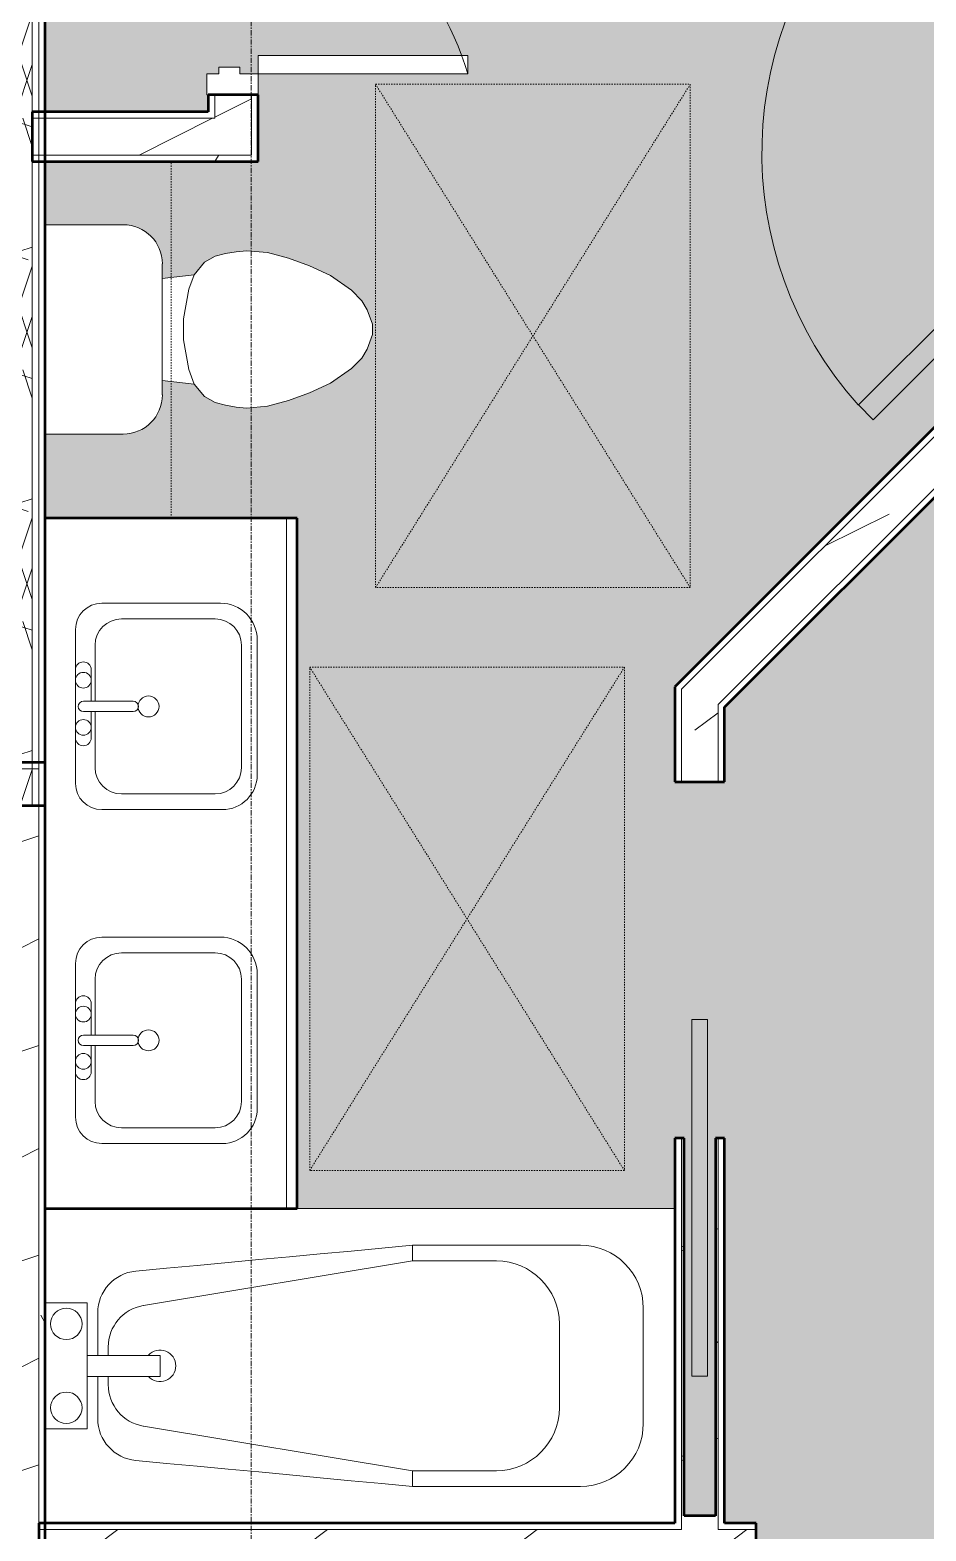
# Model space of a CAD drawing. Header units: inches. Extents: x -4292 to -464, y 9706 to 12474.
# Drawn here: x -2521.4 to -2436, y 10173.1 to 10316.2 of the extents above; entities that cross this region are included whole.
import ezdxf

# ---------------------------------------------------------------- set-up
doc = ezdxf.new("R2010")
doc.units = ezdxf.units.IN
doc.header["$MEASUREMENT"] = 0
doc.linetypes.add('Dash', pattern=[0.25, 0.125, -0.125])
doc.linetypes.add('Grid Line 1_2_', pattern=[0.875, 0.5, -0.125, 0.125, -0.125])
for name, color, linetype, lineweight in [('A-AREA-PATT-4', 254, 'Continuous', 9), ('A-DOOR-1', 7, 'Continuous', 9), ('A-DOOR-2', 90, 'Continuous', 20), ('A-GENM-HDLN-1', 7, 'Dash', 9), ('A-WALL', 113, 'Continuous', 13), ('A-WALL-2', 250, 'Continuous', 50), ('A-WALL-3', 50, 'Continuous', 13), ('A-WALL-4', 113, 'Continuous', 50), ('A-WALL-PATT-1', 7, 'Continuous', 9), ('A-WALL-PATT-2', 8, 'Continuous', 9), ('A-WALL-PATT-5', 111, 'Continuous', 9), ('I-WALL-1', 2, 'Continuous', 50), ('P-SANR-FIXT-1', 7, 'Continuous', 9), ('Q-CASE-1', 250, 'Continuous', 50), ('Q-CASE-2', 7, 'Continuous', 9), ('Q-CASE-HDLN-1', 7, 'Dash', 9), ('S-GRID-1', 1, 'Grid Line 1_2_', 9)]:
    doc.layers.add(name, color=color, linetype=linetype, lineweight=lineweight)
pattern_1 = [(0, (0, 0), (38.4, 9.6), [1.584, -27.216, 1.584, -27.216, -153.6]), (0, (0, 0), (38.4, 9.6), [-57.6, 1.584, -56.016, 1.584, -27.216, -67.2]), (0, (0, 0), (38.4, 9.6), [-144, 1.584, -17.616, 1.584, -46.416]), (120, (14.4, 4.8), (-27.513844, 28.4553755), [1.584, -27.216, 1.584, -27.216, -153.6]), (120, (14.4, 4.8), (-27.513844, 28.4553755), [-57.6, 1.584, -56.016, 1.584, -27.216, -67.2]), (120, (14.4, 4.8), (-27.513844, 28.4553755), [-144, 1.584, -17.616, 1.584, -46.416]), (240, (19.2, 24), (-10.886156, -38.0553755), [1.584, -27.216, 1.584, -27.216, -153.6]), (240, (19.2, 24), (-10.886156, -38.0553755), [-57.6, 1.584, -56.016, 1.584, -27.216, -67.2]), (240, (19.2, 24), (-10.886156, -38.0553755), [-144, 1.584, -17.616, 1.584, -46.416])]
pattern_2 = [(216.87, (7.997, 19.992), (59.9755286, 39.9843071), [9.996, -89.964]), (206.565, (19.992, 13.994), (-19.991807, -19.992219), [22.352, -22.352]), (198.435, (19.992, 3.998), (-39.983821, -19.991955), [12.644, -50.576])]

msp = doc.modelspace()

# ---------------------------------------------------------------- hatches: boundary and pattern name
at = {"layer": 'A-AREA-PATT-4'}
h = msp.add_hatch(color=256, dxfattribs=at)
h.paths.add_polyline_path([(-2476.2, 10374.49), (-2474.96, 10375.73), (-2449.51, 10350.27), (-2450.74, 10349.03), (-2475.05, 10373.34)], flags=0)
h.paths.add_polyline_path([(-2499.67, 10352.03), (-2479.67, 10352.03), (-2479.67, 10350.28), (-2499.67, 10350.28)], flags=0)
h.paths.add_polyline_path([(-2085.86, 9987.19), (-2074.92, 9987.19), (-2074.92, 10085.61), (-2072.17, 10085.61), (-2072.17, 10087.89), (-2074.92, 10087.89), (-2074.92, 10089.2), (-2076.8, 10089.2), (-2076.8, 10217.82), (-2203.03, 10217.82), (-2203.03, 10209.82), (-2238.78, 10209.82), (-2238.78, 10217.82), (-2243.53, 10217.82), (-2243.53, 10241.82), (-2268.05, 10241.82), (-2309.73, 10283.51), (-2306.38, 10286.87), (-2304.48, 10284.97), (-2288.07, 10284.97), (-2288.07, 10285.72), (-2285.57, 10285.72), (-2285.57, 10284.97), (-2248.32, 10284.97), (-2248.32, 10283.6), (-2213.32, 10283.6), (-2213.32, 10284.97), (-2213.07, 10284.97), (-2213.07, 10285.72), (-2208.07, 10285.72), (-2208.07, 10284.97), (-2207.82, 10284.97), (-2207.82, 10283.6), (-2172.82, 10283.6), (-2172.82, 10284.97), (-2135.57, 10284.97), (-2135.57, 10285.72), (-2133.07, 10285.72), (-2133.07, 10284.97), (-2076.8, 10284.97), (-2076.8, 10412.79), (-2267.5, 10412.79), (-2267.5, 10382.24), (-2272.25, 10382.24), (-2272.25, 10400.79), (-2283.32, 10400.79), (-2283.04, 10398.31), (-2281.85, 10397.31), (-2281.28, 10396.31), (-2280.92, 10394.8), (-2280.83, 10394.31), (-2280.75, 10393.31), (-2280.92, 10391.32), (-2281.46, 10389.31), (-2282.19, 10387.31), (-2283.12, 10385.31), (-2284.51, 10383.31), (-2285.51, 10382.31), (-2286.37, 10381.81), (-2287.75, 10381.31), (-2288.75, 10381.31), (-2290.12, 10381.81), (-2290.99, 10382.31), (-2292.02, 10383.36), (-2293.46, 10385.49), (-2294.31, 10387.31), (-2295.03, 10389.31), (-2295.57, 10391.32), (-2295.75, 10393.31), (-2295.57, 10394.8), (-2295.48, 10395.31), (-2295.21, 10396.31), (-2294.65, 10397.31), (-2293.46, 10398.31), (-2293.17, 10400.79), (-2306.25, 10400.79), (-2306.25, 10388.79), (-2358.84, 10388.79), (-2358.84, 10351.53), (-2364.94, 10345.43), (-2338.07, 10318.56), (-2311.02, 10345.62), (-2272.25, 10345.62), (-2272.25, 10346.24), (-2267.5, 10346.24), (-2267.5, 10340.87), (-2309.05, 10340.87), (-2334.71, 10315.2), (-2331.83, 10312.32), (-2335.19, 10308.96), (-2374.47, 10348.24), (-2375, 10347.71), (-2376.76, 10349.48), (-2376.23, 10350.01), (-2402.57, 10376.35), (-2401.6, 10377.32), (-2426.35, 10402.07), (-2427.32, 10401.09), (-2427.5, 10401.27), (-2428.03, 10400.74), (-2429.8, 10402.51), (-2429.27, 10403.04), (-2437.75, 10411.52), (-2448.62, 10400.65), (-2449.33, 10401.36), (-2450.74, 10399.95), (-2452.11, 10401.32), (-2452.56, 10400.87), (-2452.6, 10400.92), (-2477.17, 10376.35), (-2477.13, 10376.3), (-2477.57, 10375.86), (-2476.2, 10374.49), (-2477.53, 10373.16), (-2437.67, 10333.31), (-2441.03, 10329.95), (-2480.18, 10369.1), (-2491.09, 10358.19), (-2499.67, 10358.19), (-2499.67, 10352.03), (-2501.42, 10352.03), (-2501.42, 10351.4), (-2503.42, 10351.4), (-2503.42, 10352.03), (-2504.54, 10352.03), (-2504.54, 10354.03), (-2504.42, 10354.03), (-2504.42, 10358.19), (-2519.95, 10358.19), (-2519.95, 10308.4), (-2504.42, 10308.4), (-2504.42, 10310.03), (-2504.54, 10310.03), (-2504.54, 10312.03), (-2503.42, 10312.03), (-2503.42, 10312.65), (-2501.42, 10312.65), (-2501.42, 10312.03), (-2499.67, 10312.03), (-2499.67, 10303.65), (-2519.95, 10303.65), (-2519.95, 10297.63), (-2512.52, 10297.63), (-2511.56, 10297.5), (-2510.66, 10297.13), (-2509.89, 10296.54), (-2509.3, 10295.76), (-2508.92, 10294.87), (-2508.8, 10293.82), (-2508.8, 10292.51), (-2505.77, 10292.86), (-2504.77, 10294.05), (-2503.77, 10294.62), (-2502.26, 10294.98), (-2501.77, 10295.06), (-2500.77, 10295.15), (-2498.75, 10294.97), (-2496.77, 10294.44), (-2494.72, 10293.69), (-2492.77, 10292.78), (-2490.77, 10291.39), (-2489.77, 10290.39), (-2489.27, 10289.52), (-2488.77, 10288.15), (-2488.77, 10287.15), (-2489.27, 10285.78), (-2489.77, 10284.91), (-2490.77, 10283.91), (-2492.77, 10282.52), (-2494.77, 10281.59), (-2496.95, 10280.82), (-2498.78, 10280.33), (-2500.77, 10280.15), (-2502.36, 10280.34), (-2502.77, 10280.42), (-2503.77, 10280.68), (-2504.77, 10281.25), (-2505.77, 10282.44), (-2508.8, 10282.79), (-2508.8, 10281.4), (-2508.92, 10280.44), (-2509.3, 10279.54), (-2509.89, 10278.77), (-2510.66, 10278.17), (-2511.7, 10277.78), (-2512.53, 10277.67), (-2519.95, 10277.67), (-2519.95, 10269.65), (-2495.95, 10269.65), (-2495.95, 10203.82), (-2459.95, 10203.82), (-2459.95, 10210.52), (-2459.07, 10210.52), (-2459.07, 10174.52), (-2456.07, 10174.52), (-2456.07, 10210.52), (-2455.2, 10210.52), (-2455.2, 10173.82), (-2452.2, 10173.82), (-2452.2, 10169.07), (-2519.95, 10169.07), (-2519.95, 10133.79), (-2439.95, 10133.79), (-2439.95, 10055.79), (-2519.95, 10055.79), (-2519.95, 10022.31), (-2526.14, 10022.31), (-2526.14, 10021.59), (-2514.1, 10021.59), (-2514.1, 9989.06), (-2403.95, 9989.06), (-2403.95, 10123.81), (-2399.2, 10123.81), (-2399.2, 9989.06), (-2297.07, 9989.06), (-2297.07, 10127.45), (-2292.32, 10127.45), (-2292.32, 9989.06), (-2177.12, 9989.06), (-2177.12, 9987.19), (-2087.79, 9987.19)], flags=0)
h.paths.add_polyline_path([(-2132.87, 9990.06), (-2204.87, 9990.06), (-2204.87, 10006.19), (-2186.87, 10006.19), (-2186.87, 10002.19), (-2150.87, 10002.19), (-2150.87, 10006.19), (-2132.87, 10006.19), (-2132.87, 9990.19)], flags=0)
h.paths.add_polyline_path([(-2078.36, 10003.14), (-2113.36, 10003.14), (-2113.36, 10009.14), (-2114.36, 10009.14), (-2114.36, 10045.14), (-2113.36, 10045.14), (-2113.36, 10051.14), (-2078.36, 10051.14), (-2078.36, 10005.37)], flags=0)
h.paths.add_polyline_path([(-2248.36, 10003.14), (-2252.36, 10003.14), (-2252.36, 10051.14), (-2217.36, 10051.14), (-2217.36, 10045.14), (-2216.36, 10045.14), (-2216.36, 10009.14), (-2217.36, 10009.14), (-2217.36, 10003.14), (-2244.86, 10003.14)], flags=0)
h.paths.add_polyline_path([(-2512.53, 10034.79), (-2519.45, 10034.79), (-2519.45, 10052.79), (-2501.45, 10052.79), (-2501.45, 10034.79)], flags=0)
h.paths.add_polyline_path([(-2129.36, 10054.46), (-2201.36, 10054.46), (-2201.36, 10055.46), (-2207.36, 10055.46), (-2207.36, 10090.46), (-2123.36, 10090.46), (-2123.36, 10055.46), (-2129.36, 10055.46)], flags=0)
h.paths.add_polyline_path([(-2129.22, 10125.05), (-2145.72, 10125.05), (-2145.72, 10133.82), (-2157.22, 10133.82), (-2157.22, 10125.05), (-2173.72, 10125.05), (-2173.72, 10133.82), (-2188.44, 10133.82), (-2188.44, 10125.05), (-2204.94, 10125.05), (-2204.94, 10133.82), (-2216.44, 10133.82), (-2216.44, 10125.05), (-2232.94, 10125.05), (-2232.94, 10133.82), (-2250.33, 10133.82), (-2250.33, 10169.82), (-2172.25, 10169.82), (-2172.23, 10172.06), (-2172.19, 10172.14), (-2172.05, 10172.2), (-2171.16, 10172.22), (-2171.16, 10172.45), (-2168.53, 10172.45), (-2168.53, 10172.7), (-2167.94, 10172.7), (-2167.94, 10172.45), (-2167.35, 10172.45), (-2167.35, 10172.7), (-2166.76, 10172.7), (-2166.76, 10172.45), (-2166.17, 10172.45), (-2166.17, 10172.7), (-2165.58, 10172.67), (-2165.58, 10172.45), (-2164.99, 10172.45), (-2164.99, 10172.7), (-2164.4, 10172.7), (-2164.4, 10172.45), (-2155.01, 10172.45), (-2155.01, 10172.7), (-2153.11, 10172.7), (-2153.11, 10172.45), (-2149.34, 10172.45), (-2149.34, 10172.2), (-2148.45, 10172.2), (-2148.25, 10172), (-2148.25, 10169.82), (-2112.8, 10169.82), (-2112.8, 10133.82), (-2129.22, 10133.82), (-2129.22, 10126.03)], flags=0)
h.paths.add_polyline_path([(-2501.45, 10136.72), (-2519.45, 10136.72), (-2519.45, 10154.72), (-2501.45, 10154.72)], flags=0)
h.paths.add_polyline_path([(-2402.27, 10159.81), (-2403.95, 10159.81), (-2403.95, 10169.07), (-2418.2, 10169.07), (-2418.2, 10169.95), (-2382.2, 10169.95), (-2382.2, 10172.95), (-2418.2, 10172.95), (-2418.2, 10173.82), (-2352.3, 10173.82), (-2352.3, 10241.22), (-2408.95, 10297.87), (-2455.2, 10251.62), (-2455.2, 10244.52), (-2459.95, 10244.52), (-2459.95, 10253.58), (-2412.31, 10301.23), (-2415.58, 10304.5), (-2412.22, 10307.86), (-2342.04, 10237.68), (-2341.51, 10238.21), (-2339.74, 10236.44), (-2340.27, 10235.91), (-2318.17, 10213.81), (-2319.14, 10212.84), (-2298.64, 10192.33), (-2297.67, 10193.3), (-2297.49, 10193.13), (-2296.96, 10193.66), (-2295.19, 10191.89), (-2295.72, 10191.36), (-2292.32, 10187.96), (-2292.32, 10163.45), (-2297.07, 10163.45), (-2297.07, 10169.07), (-2399.2, 10169.07), (-2399.2, 10159.81), (-2399.82, 10159.81)], flags=0)
h.paths.add_polyline_path([(-2322.99, 10173.82), (-2297.07, 10173.82), (-2297.07, 10185.99), (-2299.08, 10188), (-2299.61, 10187.47), (-2301.38, 10189.24), (-2300.85, 10189.77), (-2301.03, 10189.95), (-2299.61, 10191.36), (-2321.53, 10213.28), (-2320.56, 10214.25), (-2341.07, 10234.76), (-2343.45, 10232.37), (-2343.63, 10232.55), (-2344.16, 10232.02), (-2345.93, 10233.79), (-2345.4, 10234.32), (-2347.55, 10236.44), (-2347.55, 10173.82), (-2344.7, 10173.82)], flags=0)
h.paths.add_polyline_path([(-2327.02, 10175.35), (-2344.7, 10193.03), (-2326.32, 10211.42), (-2308.64, 10193.74), (-2322.43, 10179.95)], flags=0)
h.paths.add_polyline_path([(-2236.89, 10239.82), (-2203.03, 10239.82), (-2203.03, 10241.82), (-2238.78, 10241.82), (-2238.78, 10239.82)], flags=0)
h.paths.add_polyline_path([(-2076.17, 10243.18), (-2072.92, 10243.18), (-2072.92, 10281.2), (-2076.17, 10281.2), (-2076.17, 10280.22), (-2103.97, 10280.22), (-2103.97, 10278.22), (-2108.72, 10278.22), (-2108.72, 10280.22), (-2133.07, 10280.22), (-2133.07, 10279.47), (-2135.57, 10279.47), (-2135.57, 10280.22), (-2135.82, 10280.22), (-2135.82, 10283.6), (-2170.82, 10283.6), (-2170.82, 10282.22), (-2207.82, 10282.22), (-2207.82, 10280.22), (-2208.07, 10280.22), (-2208.07, 10279.47), (-2213.07, 10279.47), (-2213.07, 10280.22), (-2213.32, 10280.22), (-2213.32, 10282.22), (-2250.32, 10282.22), (-2250.32, 10283.6), (-2285.32, 10283.6), (-2285.32, 10280.22), (-2285.57, 10280.22), (-2285.57, 10279.47), (-2288.07, 10279.47), (-2288.07, 10280.22), (-2299.73, 10280.22), (-2266.08, 10246.57), (-2108.72, 10246.57), (-2108.72, 10248.22), (-2103.97, 10248.22), (-2103.97, 10246.57), (-2076.17, 10246.57), (-2076.17, 10245.18)], flags=0)
h.paths.add_polyline_path([(-2076.17, 10248.19), (-2101.05, 10248.22), (-2101.05, 10257.7), (-2101.55, 10257.72), (-2101.55, 10258.18), (-2101.05, 10258.18), (-2101.05, 10274.45), (-2101.55, 10274.49), (-2101.55, 10275.18), (-2101.05, 10275.18), (-2101.05, 10276.19), (-2075.8, 10276.19), (-2075.8, 10248.19)], flags=0)
h.paths.add_polyline_path([(-2492.33, 10312.03), (-2499.67, 10312.03), (-2499.67, 10313.78), (-2479.67, 10313.78), (-2479.67, 10312.03), (-2486.89, 10312.03)], flags=0)
h.paths.add_polyline_path([(-2126.63, 10332.52), (-2202.86, 10332.52), (-2202.86, 10412.52), (-2124.86, 10412.52), (-2124.86, 10332.52)], flags=0)
h.paths.add_polyline_path([(-2368.3, 10348.79), (-2363.59, 10353.5), (-2363.59, 10412.79), (-2432.3, 10412.79), (-2425.91, 10406.4), (-2425.38, 10406.93), (-2423.61, 10405.16), (-2424.14, 10404.63), (-2423.96, 10404.45), (-2425.38, 10403.04), (-2399.21, 10376.88), (-2400.19, 10375.9), (-2375.44, 10351.16), (-2373.05, 10353.54), (-2372.87, 10353.37), (-2372.34, 10353.9), (-2370.58, 10352.13), (-2371.11, 10351.6), (-2368.99, 10349.48)], flags=0)
h.paths.add_polyline_path([(-2121.86, 10394.02), (-2121.86, 10412.02), (-2103.86, 10412.02), (-2103.86, 10394.02), (-2121.13, 10394.02)], flags=0)
h.paths.add_polyline_path([(-2205.79, 10394.02), (-2223.79, 10394.02), (-2223.79, 10412.02), (-2205.79, 10412.02)], flags=0)
at = {"layer": 'A-WALL-PATT-1'}
h = msp.add_hatch(dxfattribs=at)
h.set_pattern_fill('FP_1', color=256, style=0, pattern_type=2)
h.set_pattern_definition(pattern_1)
h.paths.add_polyline_path([(-2504.42, 10308.4), (-2503.79, 10308.4), (-2503.79, 10310.03), (-2504.42, 10310.03)], flags=0)
h.paths.add_polyline_path([(-2504.42, 10354.03), (-2503.79, 10354.03), (-2503.79, 10358.19), (-2504.42, 10358.19)], flags=0)
h = msp.add_hatch(dxfattribs=at)
h.set_pattern_fill('FP_1', color=256, style=0, pattern_type=2)
h.set_pattern_definition(pattern_1)
h.paths.add_polyline_path([(-2508.8, 10303.65), (-2499.67, 10303.65), (-2499.67, 10304.28), (-2519.95, 10304.28), (-2519.95, 10303.65), (-2512.52, 10303.65)], flags=0)
h = msp.add_hatch(dxfattribs=at)
h.set_pattern_fill('FP_1', color=256, style=0, pattern_type=2)
h.set_pattern_definition(pattern_1)
h.paths.add_polyline_path([(-2308.64, 10173.2), (-2297.07, 10173.2), (-2297.07, 10173.82), (-2348.17, 10173.82), (-2348.17, 10173.2), (-2344.7, 10173.2)], flags=0)
h.paths.add_polyline_path([(-2352.3, 10173.2), (-2351.67, 10173.2), (-2351.67, 10173.82), (-2418.2, 10173.82), (-2418.2, 10173.2), (-2382.2, 10173.2)], flags=0)
h.paths.add_polyline_path([(-2498.75, 10173.2), (-2459.32, 10173.2), (-2459.32, 10173.82), (-2519.95, 10173.82), (-2519.95, 10173.2), (-2512.53, 10173.2)], flags=0)
h.paths.add_polyline_path([(-2452.2, 10173.2), (-2452.2, 10173.82), (-2455.82, 10173.82), (-2455.82, 10173.2), (-2455.2, 10173.2)], flags=0)
at = {"layer": 'A-WALL-PATT-2'}
h = msp.add_hatch(dxfattribs=at)
h.set_pattern_fill('FP_2', color=256, style=0, pattern_type=2)
h.set_pattern_definition(pattern_2)
h.paths.add_polyline_path([(-2500.29, 10307.78), (-2500.29, 10310.03), (-2503.79, 10310.03), (-2503.79, 10307.78)], flags=0)
h.paths.add_polyline_path([(-2503.79, 10354.03), (-2500.29, 10354.03), (-2500.29, 10359.44), (-2503.79, 10359.44)], flags=0)
h = msp.add_hatch(dxfattribs=at)
h.set_pattern_fill('FP_2', color=256, style=0, pattern_type=2)
h.set_pattern_definition(pattern_2)
h.paths.add_polyline_path([(-2512.53, 10304.28), (-2500.29, 10304.28), (-2500.29, 10307.78), (-2519.95, 10307.78), (-2519.95, 10304.53), (-2521.2, 10304.28), (-2520.25, 10304.28)], flags=0)
h = msp.add_hatch(dxfattribs=at)
h.set_pattern_fill('FP_2', color=256, style=0, pattern_type=2)
h.set_pattern_definition(pattern_2)
h.paths.add_polyline_path([(-2459.32, 10248.38), (-2408.95, 10298.75), (-2411.42, 10301.23), (-2459.32, 10253.33), (-2459.32, 10250.99)], flags=0)
h = msp.add_hatch(dxfattribs=at)
h.set_pattern_fill('FP_2', color=256, style=0, pattern_type=2)
h.set_pattern_definition(pattern_2)
h.paths.add_polyline_path([(-2459.32, 10173.2), (-2455.82, 10173.2), (-2455.82, 10210.52), (-2456.07, 10210.52), (-2456.07, 10174.52), (-2459.07, 10174.52), (-2459.07, 10210.52), (-2459.32, 10210.52), (-2459.32, 10173.3)], flags=0)
h.paths.add_polyline_path([(-2459.32, 10244.52), (-2455.82, 10244.52), (-2455.82, 10251.88), (-2459.32, 10248.38), (-2459.32, 10245.96)], flags=0)
h = msp.add_hatch(dxfattribs=at)
h.set_pattern_fill('FP_2', color=256, style=0, pattern_type=2)
h.set_pattern_definition(pattern_2)
h.paths.add_polyline_path([(-2382.2, 10169.7), (-2296.45, 10169.7), (-2296.45, 10173.2), (-2418.2, 10173.2), (-2418.2, 10172.95), (-2382.2, 10172.95), (-2382.2, 10169.95), (-2418.2, 10169.95), (-2418.2, 10169.7), (-2397.73, 10169.7)], flags=0)
h.paths.add_polyline_path([(-2520.57, 10169.7), (-2452.2, 10169.7), (-2452.2, 10173.2), (-2520.57, 10173.2)], flags=0)
at = {"layer": 'A-WALL-PATT-5'}
h = msp.add_hatch(dxfattribs=at)
h.set_pattern_fill('FP_66', color=256, style=0, pattern_type=2)
h.set_pattern_definition([(161.57, (0.6, 0.6), (-4.80033747, -0.00041462), [0, -34.152, 3.792, 0]), (18.43, (-0.6, 0.6), (-4.80033747, 0.00041462), [0, -34.152, 3.792, 0]), (108.43, (0.6, 0.6), (2.39913218, -12.00105099), [11.382, -26.562]), (71.57, (-0.6, 0.6), (2.39913218, 12.00105099), [11.382, -26.562])])
h.paths.add_polyline_path([(-2524.7, 10242.24), (-2521.2, 10242.24), (-2521.2, 10359.44), (-2524.7, 10359.44), (-2524.7, 10243.48)], flags=0)
h = msp.add_hatch(dxfattribs=at)
h.set_pattern_fill('FP_1', color=256, style=0, pattern_type=2)
h.set_pattern_definition(pattern_1)
h.paths.add_polyline_path([(-2520.57, 10242.24), (-2520.57, 10245.74), (-2521.2, 10245.11), (-2521.2, 10242.24)], flags=0)
h.paths.add_polyline_path([(-2521.2, 10304.28), (-2520.57, 10304.4), (-2520.57, 10358.81), (-2521.2, 10358.81), (-2521.2, 10307.78)], flags=0)
h.paths.add_polyline_path([(-2520.57, 10245.74), (-2520.57, 10304.28), (-2521.2, 10304.28), (-2521.18, 10245.74)], flags=0)
h = msp.add_hatch(dxfattribs=at)
h.set_pattern_fill('FP_1', color=256, style=0, pattern_type=2)
h.set_pattern_definition(pattern_1)
h.paths.add_polyline_path([(-2519.95, 10242.24), (-2519.95, 10304.28), (-2520.57, 10304.28), (-2520.57, 10242.24)], flags=0)
h.paths.add_polyline_path([(-2520.57, 10304.4), (-2519.95, 10304.53), (-2519.95, 10358.19), (-2520.57, 10358.19), (-2520.57, 10307.78)], flags=0)
h = msp.add_hatch(dxfattribs=at)
h.set_pattern_fill('FP_2', color=256, style=0, pattern_type=2)
h.set_pattern_definition(pattern_2)
h.paths.add_polyline_path([(-2587.26, 10242.24), (-2524.7, 10242.27), (-2524.7, 10245.74), (-2587.26, 10245.74)], flags=0)
h.paths.add_polyline_path([(-2634.51, 10242.24), (-2627.26, 10242.24), (-2627.26, 10245.74), (-2634.51, 10245.74)], flags=0)
h.paths.add_polyline_path([(-2521.2, 10245.11), (-2520.57, 10245.74), (-2521.2, 10245.74)], flags=0)
h = msp.add_hatch(dxfattribs=at)
h.set_pattern_fill('FP_2', color=256, style=0, pattern_type=2)
h.set_pattern_definition(pattern_2)
h.paths.add_polyline_path([(-2520.57, 10022.31), (-2520.57, 10242.24), (-2524.07, 10242.24), (-2524.07, 10022.31)], flags=0)
h = msp.add_hatch(dxfattribs=at)
h.set_pattern_fill('FP_1', color=256, style=0, pattern_type=2)
h.set_pattern_definition(pattern_1)
h.paths.add_polyline_path([(-2519.95, 10022.31), (-2519.95, 10169.7), (-2520.57, 10169.7), (-2520.57, 10022.31), (-2520.37, 10022.31)], flags=0)
h.paths.add_polyline_path([(-2520.39, 10173.2), (-2519.95, 10173.2), (-2519.95, 10242.24), (-2520.57, 10242.24), (-2520.57, 10173.2)], flags=0)

# ---------------------------------------------------------------- linework, layer by layer
at = {"layer": 'A-DOOR-1'}
for p, q in [((-2499.67, 10313.78), (-2499.67, 10312.03)), ((-2479.67, 10313.78), (-2499.67, 10313.78)), ((-2479.67, 10312.03), (-2479.67, 10313.78)), ((-2503.42, 10312.65), (-2503.42, 10312.03)), ((-2501.42, 10312.65), (-2503.42, 10312.65)), ((-2501.42, 10312.03), (-2501.42, 10312.65)), ((-2503.42, 10312.03), (-2504.54, 10312.03)), ((-2504.54, 10312.03), (-2504.54, 10310.03)), ((-2499.67, 10312.03), (-2501.42, 10312.03)), ((-2499.67, 10312.03), (-2479.67, 10312.03)), ((-2499.67, 10310.03), (-2499.67, 10312.03)), ((-2504.54, 10310.03), (-2499.67, 10310.03))]:
    msp.add_line(p, q, dxfattribs=at)
for centre, radius, start, end in [((-2508.35, 10303.34), 29.97, 16.8461, 73.1539), ((-2415.58, 10304.5), 36.07, 135, 221.8211)]:
    msp.add_arc(centre, radius, start, end, dxfattribs=at)
at = {"layer": 'A-DOOR-2'}
for p, q in [((-2499.67, 10313.78), (-2499.67, 10312.03)), ((-2479.67, 10313.78), (-2499.67, 10313.78)), ((-2479.67, 10312.03), (-2479.67, 10313.78)), ((-2499.67, 10312.03), (-2479.67, 10312.03)), ((-2416.99, 10305.91), (-2442.45, 10280.45)), ((-2415.58, 10304.5), (-2441.04, 10279.03)), ((-2441.04, 10279.03), (-2442.45, 10280.45)), ((-2456.82, 10221.85), (-2458.32, 10221.85)), ((-2458.32, 10221.85), (-2458.32, 10187.85)), ((-2456.82, 10187.85), (-2456.82, 10221.85)), ((-2458.32, 10187.85), (-2456.82, 10187.85))]:
    msp.add_line(p, q, dxfattribs=at)
at = {"layer": 'A-GENM-HDLN-1'}
for p, q in [((-2488.47, 10263.03), (-2458.47, 10311.03)), ((-2458.47, 10263.03), (-2488.47, 10311.03)), ((-2488.47, 10263.03), (-2488.47, 10311.03)), ((-2488.47, 10311.03), (-2458.47, 10311.03)), ((-2458.47, 10311.03), (-2458.47, 10263.03)), ((-2458.47, 10263.03), (-2488.47, 10263.03)), ((-2494.75, 10207.45), (-2464.75, 10255.45)), ((-2464.75, 10207.45), (-2494.75, 10255.45)), ((-2494.75, 10207.45), (-2494.75, 10255.45)), ((-2494.75, 10255.45), (-2464.75, 10255.45)), ((-2464.75, 10255.45), (-2464.75, 10207.45)), ((-2464.75, 10207.45), (-2494.75, 10207.45))]:
    msp.add_line(p, q, dxfattribs=at)
at = {"layer": 'A-WALL'}
for p, q in [((-2521.2, 10242.24), (-2521.2, 10359.44)), ((-2520.57, 10242.24), (-2520.57, 10358.81)), ((-2587.26, 10245.74), (-2520.57, 10245.74)), ((-2520.57, 10245.74), (-2520.57, 10022.31))]:
    msp.add_line(p, q, dxfattribs=at)
at = {"layer": 'A-WALL-2'}
for p, q in [((-2499.67, 10310.03), (-2504.42, 10310.03)), ((-2504.42, 10310.03), (-2504.42, 10308.4)), ((-2499.67, 10308.4), (-2499.67, 10310.03)), ((-2504.42, 10308.4), (-2521.2, 10308.4)), ((-2521.2, 10308.4), (-2521.2, 10303.65)), ((-2499.67, 10304.28), (-2499.67, 10308.4)), ((-2521.2, 10303.65), (-2499.67, 10303.65)), ((-2499.67, 10303.65), (-2499.67, 10304.28)), ((-2412.31, 10301.23), (-2459.95, 10253.58)), ((-2455.2, 10251.62), (-2408.95, 10297.87)), ((-2459.95, 10253.58), (-2459.95, 10252.7)), ((-2459.95, 10252.7), (-2459.95, 10246.87)), ((-2455.2, 10244.52), (-2455.2, 10251.62)), ((-2459.95, 10246.87), (-2459.95, 10244.52)), ((-2459.95, 10244.52), (-2455.2, 10244.52)), ((-2459.95, 10210.52), (-2459.95, 10173.82)), ((-2459.07, 10210.52), (-2459.95, 10210.52)), ((-2459.07, 10174.52), (-2459.07, 10210.52)), ((-2455.2, 10210.52), (-2456.07, 10210.52)), ((-2456.07, 10210.52), (-2456.07, 10174.52)), ((-2455.2, 10173.82), (-2455.2, 10210.52)), ((-2459.95, 10173.82), (-2520.57, 10173.82)), ((-2520.57, 10173.82), (-2520.57, 10169.07)), ((-2456.07, 10174.52), (-2459.07, 10174.52)), ((-2452.2, 10173.82), (-2455.2, 10173.82)), ((-2452.2, 10169.07), (-2452.2, 10173.82))]:
    msp.add_line(p, q, dxfattribs=at)
at = {"layer": 'A-WALL-3'}
for p, q in [((-2503.79, 10310.03), (-2503.79, 10308.4)), ((-2500.29, 10310.03), (-2500.29, 10308.4)), ((-2503.79, 10308.4), (-2503.79, 10307.78)), ((-2500.29, 10308.4), (-2500.29, 10307.78)), ((-2503.79, 10307.78), (-2521.2, 10307.78)), ((-2500.29, 10307.78), (-2500.29, 10304.28)), ((-2500.29, 10304.28), (-2521.2, 10304.28)), ((-2459.32, 10253.33), (-2411.86, 10300.78)), ((-2455.82, 10251.88), (-2409.39, 10298.31)), ((-2459.32, 10248.38), (-2459.32, 10253.33)), ((-2455.82, 10250.99), (-2455.82, 10251.88)), ((-2455.82, 10244.52), (-2455.82, 10250.99)), ((-2459.32, 10247.49), (-2459.32, 10248.38)), ((-2459.32, 10244.52), (-2459.32, 10247.49)), ((-2459.32, 10173.82), (-2459.32, 10210.52)), ((-2455.82, 10173.82), (-2455.82, 10210.52)), ((-2459.32, 10173.82), (-2459.32, 10173.2)), ((-2455.82, 10173.82), (-2455.82, 10173.2)), ((-2459.32, 10173.2), (-2520.57, 10173.2)), ((-2452.2, 10173.2), (-2455.82, 10173.2))]:
    msp.add_line(p, q, dxfattribs=at)
at = {"layer": 'A-WALL-4'}
for p, q in [((-2519.95, 10246.36), (-2587.26, 10246.36)), ((-2519.95, 10022.31), (-2519.95, 10246.36))]:
    msp.add_line(p, q, dxfattribs=at)
at = {"layer": 'I-WALL-1'}
for p, q in [((-2519.95, 10242.24), (-2519.95, 10358.19)), ((-2525.95, 10242.24), (-2519.95, 10242.24))]:
    msp.add_line(p, q, dxfattribs=at)
at = {"layer": 'P-SANR-FIXT-1'}
for p, q in [((-2512.52, 10297.63), (-2519.95, 10297.63)), ((-2502.77, 10294.89), (-2501.77, 10295.06)), ((-2501.77, 10295.06), (-2500.77, 10295.15)), ((-2500.77, 10295.15), (-2498.78, 10294.98)), ((-2498.78, 10294.98), (-2496.77, 10294.44)), ((-2508.8, 10281.4), (-2508.8, 10293.9)), ((-2505.77, 10292.86), (-2504.77, 10294.05)), ((-2504.77, 10294.05), (-2503.77, 10294.62)), ((-2503.77, 10294.62), (-2502.77, 10294.89)), ((-2496.77, 10294.44), (-2494.77, 10293.71)), ((-2494.77, 10293.71), (-2492.77, 10292.78)), ((-2508.8, 10292.51), (-2505.77, 10292.86)), ((-2506.27, 10291.49), (-2505.77, 10292.86)), ((-2492.77, 10292.78), (-2490.77, 10291.39)), ((-2506.77, 10288.65), (-2506.27, 10291.49)), ((-2490.77, 10291.39), (-2489.77, 10290.39)), ((-2489.77, 10290.39), (-2489.27, 10289.52)), ((-2489.27, 10289.52), (-2488.77, 10288.15)), ((-2506.77, 10286.65), (-2506.77, 10288.65)), ((-2488.77, 10288.15), (-2488.77, 10287.15)), ((-2506.27, 10283.82), (-2506.77, 10286.65)), ((-2488.77, 10287.15), (-2489.27, 10285.78)), ((-2489.27, 10285.78), (-2489.77, 10284.91)), ((-2505.77, 10282.44), (-2506.27, 10283.82)), ((-2490.77, 10283.91), (-2492.77, 10282.52)), ((-2489.77, 10284.91), (-2490.77, 10283.91)), ((-2508.8, 10282.79), (-2505.77, 10282.44)), ((-2504.77, 10281.25), (-2505.77, 10282.44)), ((-2492.77, 10282.52), (-2494.77, 10281.59)), ((-2503.77, 10280.68), (-2504.77, 10281.25)), ((-2502.77, 10280.42), (-2503.77, 10280.68)), ((-2496.77, 10280.86), (-2498.78, 10280.33)), ((-2494.77, 10281.59), (-2496.77, 10280.86)), ((-2501.77, 10280.24), (-2502.77, 10280.42)), ((-2500.77, 10280.15), (-2501.77, 10280.24)), ((-2498.78, 10280.33), (-2500.77, 10280.15)), ((-2519.95, 10277.67), (-2512.52, 10277.67)), ((-2514.57, 10261.54), (-2503.25, 10261.54)), ((-2514.57, 10261.54), (-2503.25, 10261.54)), ((-2512.7, 10260.04), (-2503.75, 10260.04)), ((-2517.07, 10244.36), (-2517.07, 10259.04)), ((-2517.07, 10244.36), (-2517.07, 10259.04)), ((-2499.75, 10258.04), (-2499.75, 10245.18)), ((-2499.75, 10258.04), (-2499.75, 10245.18)), ((-2515.2, 10252.2), (-2515.2, 10257.54)), ((-2501.25, 10257.54), (-2501.25, 10245.86)), ((-2517.07, 10248.7), (-2517.07, 10255.2)), ((-2515.57, 10255.2), (-2515.57, 10252.2)), ((-2516.31, 10252.2), (-2511.57, 10252.2)), ((-2516.31, 10251.2), (-2511.57, 10251.2)), ((-2515.57, 10251.2), (-2515.57, 10248.7)), ((-2515.2, 10245.86), (-2515.2, 10251.2)), ((-2503.75, 10243.36), (-2512.7, 10243.36)), ((-2503.07, 10241.86), (-2514.57, 10241.86)), ((-2503.07, 10241.86), (-2514.57, 10241.86)), ((-2514.57, 10229.7), (-2503.25, 10229.7)), ((-2514.57, 10229.7), (-2503.25, 10229.7)), ((-2512.7, 10228.2), (-2503.75, 10228.2)), ((-2517.07, 10212.52), (-2517.07, 10227.2)), ((-2517.07, 10212.52), (-2517.07, 10227.2)), ((-2515.2, 10220.36), (-2515.2, 10225.7)), ((-2501.25, 10225.7), (-2501.25, 10214.02)), ((-2499.75, 10226.2), (-2499.75, 10213.34)), ((-2499.75, 10226.2), (-2499.75, 10213.34)), ((-2517.07, 10216.86), (-2517.07, 10223.36)), ((-2515.57, 10223.36), (-2515.57, 10220.36)), ((-2516.31, 10220.36), (-2511.57, 10220.36)), ((-2516.31, 10219.36), (-2511.57, 10219.36)), ((-2515.57, 10219.36), (-2515.57, 10216.86)), ((-2515.2, 10214.02), (-2515.2, 10219.36)), ((-2503.75, 10211.52), (-2512.7, 10211.52)), ((-2503.07, 10210.02), (-2514.57, 10210.02)), ((-2503.07, 10210.02), (-2514.57, 10210.02)), ((-2459.95, 10203.82), (-2495.95, 10203.82)), ((-2484.95, 10200.32), (-2468.95, 10200.32)), ((-2484.95, 10200.32), (-2484.95, 10198.82)), ((-2484.95, 10198.82), (-2510.6, 10194.57)), ((-2476.95, 10198.82), (-2484.95, 10198.82)), ((-2515.95, 10194.82), (-2519.95, 10194.82)), ((-2515.95, 10189.82), (-2515.95, 10194.82)), ((-2514.95, 10189.82), (-2514.95, 10193.87)), ((-2462.95, 10194.32), (-2462.95, 10183.32)), ((-2470.95, 10184.82), (-2470.95, 10192.82)), ((-2513.95, 10190.62), (-2513.95, 10189.82)), ((-2515.95, 10187.82), (-2515.95, 10189.82)), ((-2515.95, 10189.82), (-2509.01, 10189.82)), ((-2509.01, 10187.82), (-2509.01, 10189.82)), ((-2515.95, 10182.82), (-2515.95, 10187.82)), ((-2509.01, 10187.82), (-2515.95, 10187.82)), ((-2514.95, 10183.78), (-2514.95, 10187.82)), ((-2513.95, 10187.82), (-2513.95, 10187.03)), ((-2519.95, 10182.82), (-2515.95, 10182.82)), ((-2510.6, 10183.08), (-2484.95, 10178.82)), ((-2484.95, 10177.32), (-2484.95, 10178.82)), ((-2484.95, 10178.82), (-2476.95, 10178.82)), ((-2468.95, 10177.32), (-2484.95, 10177.32))]:
    msp.add_line(p, q, dxfattribs=at)
at = {"layer": 'P-SANR-FIXT-1', "flags": 128}
for points in [[(-2511.32, 10197.85), (-2508.39, 10198.13), (-2505.46, 10198.4), (-2502.53, 10198.68), (-2499.6, 10198.95), (-2496.67, 10199.22), (-2493.74, 10199.5), (-2490.81, 10199.77), (-2487.88, 10200.05), (-2484.95, 10200.32)], [(-2484.95, 10177.32), (-2487.88, 10177.6), (-2490.81, 10177.87), (-2493.74, 10178.15), (-2496.67, 10178.42), (-2499.6, 10178.7), (-2502.53, 10178.97), (-2505.46, 10179.25), (-2508.39, 10179.52), (-2511.32, 10179.8)]]:
    msp.add_lwpolyline(points, dxfattribs=at)
at = {"layer": 'P-SANR-FIXT-1'}
for centre, radius, start, end in [((-2512.52, 10293.9), 3.73, 360, 90), ((-2512.52, 10281.4), 3.73, 270, 360), ((-2514.57, 10259.04), 2.5, 90, 180), ((-2514.57, 10259.04), 2.5, 90, 180), ((-2503.25, 10258.04), 3.5, 0, 90), ((-2503.25, 10258.04), 3.5, 0, 90), ((-2512.7, 10257.54), 2.5, 90, 180), ((-2503.75, 10257.54), 2.5, 360, 90), ((-2516.32, 10255.2), 0.75, 0, 180), ((-2516.32, 10254.2), 0.75, 90, 270), ((-2516.32, 10254.2), 0.75, 270, 90), ((-2516.31, 10251.7), 0.5, 90, 270), ((-2511.57, 10251.7), 0.5, 270, 90), ((-2510.11, 10251.7), 1, 90, 270), ((-2510.11, 10251.7), 1, 270, 90), ((-2516.32, 10249.7), 0.75, 90, 270), ((-2516.32, 10249.7), 0.75, 270, 90), ((-2516.32, 10248.7), 0.75, 180, 0), ((-2512.7, 10245.86), 2.5, 180, 270), ((-2503.75, 10245.86), 2.5, 270, 360), ((-2503.07, 10245.18), 3.32, 270, 360), ((-2503.07, 10245.18), 3.32, 270, 360), ((-2514.57, 10244.36), 2.5, 180, 270), ((-2514.57, 10244.36), 2.5, 180, 270), ((-2514.57, 10227.2), 2.5, 90, 180), ((-2514.57, 10227.2), 2.5, 90, 180), ((-2503.25, 10226.2), 3.5, 0, 90), ((-2503.25, 10226.2), 3.5, 0, 90), ((-2512.7, 10225.7), 2.5, 90, 180), ((-2503.75, 10225.7), 2.5, 360, 90), ((-2516.32, 10223.36), 0.75, 0, 180), ((-2516.32, 10222.36), 0.75, 90, 270), ((-2516.32, 10222.36), 0.75, 270, 90), ((-2510.11, 10219.86), 1, 90, 270), ((-2510.11, 10219.86), 1, 270, 90), ((-2516.31, 10219.86), 0.5, 90, 270), ((-2511.57, 10219.86), 0.5, 270, 90), ((-2516.32, 10217.86), 0.75, 90, 270), ((-2516.32, 10217.86), 0.75, 270, 90), ((-2516.32, 10216.86), 0.75, 180, 0), ((-2512.7, 10214.02), 2.5, 180, 270), ((-2503.75, 10214.02), 2.5, 270, 360), ((-2514.57, 10212.52), 2.5, 180, 270), ((-2514.57, 10212.52), 2.5, 180, 270), ((-2503.07, 10213.34), 3.32, 270, 360), ((-2503.07, 10213.34), 3.32, 270, 360), ((-2468.95, 10194.32), 6, 0, 90), ((-2510.95, 10193.87), 4, 95.3558, 180), ((-2476.95, 10192.82), 6, 0, 90), ((-2517.95, 10192.82), 1.5, 0, 180), ((-2509.95, 10190.62), 4, 99.4223, 180), ((-2517.95, 10192.82), 1.5, 180, 0), ((-2509.01, 10188.82), 1.5, 0, 137.9289), ((-2509.01, 10188.82), 1.5, 222.0711, 0), ((-2517.95, 10184.82), 1.5, 0, 180), ((-2509.95, 10187.03), 4, 180, 260.5777), ((-2517.95, 10184.82), 1.5, 180, 0), ((-2476.95, 10184.82), 6, 270, 0), ((-2510.95, 10183.78), 4, 180, 264.6442), ((-2468.95, 10183.32), 6, 270, 0)]:
    msp.add_arc(centre, radius, start, end, dxfattribs=at)
at = {"layer": 'Q-CASE-1'}
for p, q in [((-2495.95, 10269.65), (-2519.95, 10269.65)), ((-2495.95, 10203.82), (-2495.95, 10269.65)), ((-2519.95, 10203.82), (-2495.95, 10203.82))]:
    msp.add_line(p, q, dxfattribs=at)
at = {"layer": 'Q-CASE-2'}
for p, q in [((-2519.95, 10269.65), (-2496.95, 10269.65)), ((-2496.95, 10269.65), (-2495.95, 10269.65)), ((-2496.95, 10203.82), (-2496.95, 10269.65)), ((-2496.95, 10269.65), (-2496.95, 10203.82)), ((-2495.95, 10269.65), (-2495.95, 10203.82)), ((-2496.95, 10203.82), (-2519.95, 10203.82)), ((-2495.95, 10203.82), (-2496.95, 10203.82))]:
    msp.add_line(p, q, dxfattribs=at)
at = {"layer": 'Q-CASE-HDLN-1'}
for p, q in [((-2507.95, 10303.65), (-2519.95, 10303.65)), ((-2519.95, 10303.65), (-2519.95, 10269.65)), ((-2507.95, 10269.65), (-2507.95, 10303.65)), ((-2519.95, 10269.65), (-2507.95, 10269.65))]:
    msp.add_line(p, q, dxfattribs=at)
at = {"layer": 'S-GRID-1'}
msp.add_line((-2500.32, 9836.18), (-2500.32, 12413.74), dxfattribs=at)

doc.saveas('drawing.dxf')
